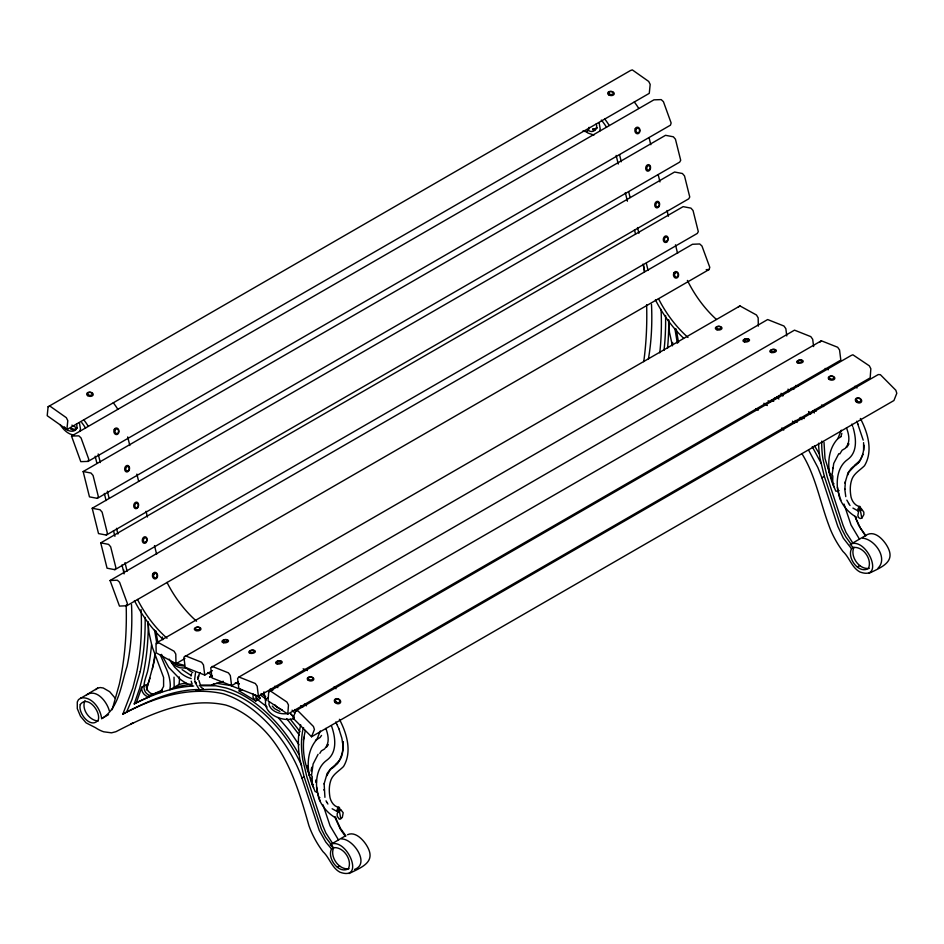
<?xml version="1.0" encoding="UTF-8"?>
<svg xmlns="http://www.w3.org/2000/svg" width="944" height="944" viewBox="0 0 944 944"><rect width="100%" height="100%" fill="white"/><g stroke="black" fill="none" stroke-linecap="round" stroke-linejoin="round"><path stroke-width="1.42" d="M824.018 442.347L824.997 458.524L829.882 474.148M343.073 741.795C343.793 752.297 340.312 763.578 330.742 769.148M324.134 783.78L324.925 797.326M845.777 496.627L844.833 489.476L845.411 481.617M668.541 319.638L669.449 332.241L672.447 345.811M317.184 791.851L315.19 791.697L312.098 784.322L312.24 776.475L311.473 775.72L313.101 764.015L318.093 754.315M837.883 491.222L835.794 491.128L832.667 483.776L832.809 475.929L832.065 475.162L833.729 463.433L838.803 453.675M268.721 691.751L268.061 700.861L287.802 714.101L870.179 377.871L870.84 368.762L869.33 365.835L852.88 354.791L851.099 355.51L268.721 691.751L270.503 691.032L286.952 702.065L288.463 704.991L287.802 714.101M305.372 730.514C301.632 745.064 303.437 760.97 309.313 774.694M141.777 687.185C140.998 691.244 143.995 695.433 147.783 696.731L154.108 693.946L152.362 694.088C148.574 692.79 145.577 688.601 146.355 684.542L141.777 687.185L136.384 702.666L134.225 703.905L139.618 688.424L143.252 673.957A309.172 178.499 60 0 0 148.267 626.226L148.184 621.848M48.109 406.746L47.2 415.702L66.882 429.591L649.271 93.35L650.18 84.405L648.717 81.455L632.315 69.891L630.486 70.517L48.109 406.746L49.938 406.121L66.34 417.696L67.791 420.635L66.882 429.591M160.386 655.03L165.483 666.983A31.931 18.432 60 0 1 170.286 685.792L169.873 689.769L179.03 684.483L179.443 680.506A31.931 18.432 60 0 0 179.23 676.883M197.685 679.125L198.96 676.034M863.607 450.3L863.595 442.642M269.3 701.888L268.91 704.295C271.011 711.741 280.392 714.679 287.365 713.558M79.98 431.243L80.452 428.753L79.379 422.688M311.048 770.929L311.756 767.236M599.7 131.181L600.172 128.703L599.098 122.637M324.063 783.909L327.155 773.525M844.939 483.175L848.031 472.802M303.366 739.943L303.944 737.24M834.248 487.104C826.802 472.33 826 451.138 837.894 438.618L841.269 430.181M140.208 671.585L132.066 699.362L126.59 712L122.814 714.183L132.833 688.058L136.432 673.756A305.195 176.209 60 0 0 141.081 609.612M841.057 436.258L841.836 433.331M190.841 675.845L191.644 673.638M126.732 605.765L127.405 603.57L119.593 582.271L117.351 580.206L110.082 580.513L119.463 606.083L126.732 605.765L709.109 269.524L709.782 267.329L701.97 246.03L699.728 243.965L692.459 244.284L110.082 580.513M88.075 461.404L88.76 459.221L81.042 437.922L78.812 435.845L71.52 436.081L80.783 461.651L88.075 461.404L670.452 125.174L671.137 122.991L663.431 101.692L661.201 99.604L653.897 99.852L71.52 436.081M112.159 709.723L119.322 684.211A398.639 230.159 60 0 0 126.177 605.151M300.676 724.756L298.741 734.526A92.701 53.513 60 0 0 299.767 758.834L304.086 776.759L321.42 829.233L325.468 837.092L332.795 846.685M303.579 727.6L302.894 729.688A89.184 51.483 60 0 0 302.823 759.991L306.894 776.995L322.765 825.552L325.81 832.903L332.559 843.37M146.827 687.586L150.002 678.146M146.473 689.97L153.601 663.844A305.195 176.209 60 0 0 155.146 655.726M295.861 710.797L292.982 718.065L311.544 736.768L893.921 400.539L896.8 393.27L895.832 390.25L880.363 374.674L878.239 374.567L295.861 710.797L297.985 710.903L313.455 726.491L314.423 729.5L311.544 736.768M320.287 730.963L316.913 739.4C305.443 752.108 306.352 772.935 313.668 787.662M325.255 747.99C329.893 742.527 328.158 734.526 325.833 728.414M845.989 447.35C850.615 441.886 848.821 433.898 846.473 427.833M326.6 775.992L330.058 770.033M847.582 475.21L849.01 471.917L854.013 466.607M195.514 672.635L194.594 679.833M266.338 698.867L265.476 700.708L263.942 691.822M253.134 693.934L253.016 697.368L255.765 701.003L260.343 698.359L258.267 696.106M863.087 454.324L860.055 460.707L854.945 465.309M84.995 700.554C81.019 708.991 89.302 720.72 98.365 720.992M348.985 868.704C339.014 870.368 329.409 856.68 333.716 847.712L331.556 848.951C326.766 857.943 338.577 874.439 348.371 868.751C352.678 859.783 343.073 846.095 333.102 847.759L330.4 844.62L330.884 844.172C347.298 837.859 365.517 881.46 339.97 872.197C331.615 867.701 329.68 857.813 322.978 851.677C317.042 843.735 312.193 834.956 308.9 825.587C297.985 787.143 285.619 745.028 252.26 719.623A90.589 52.309 60 0 0 225.71 705.038C187.219 696.495 149.211 714.549 115.911 731.706L111.51 732.827L103.746 731.801A40.58 23.435 60 0 1 95.332 727.6L86.081 722.844L80.511 716.284L77.29 708.637L77.29 701.958L78.541 699.563L97.68 688.117L100.253 687.551L103.25 687.987L109.681 691.704L115.251 698.253M869.235 568.335C859.264 570.011 849.659 556.323 853.966 547.355L851.547 548.747C846.744 557.739 858.568 574.235 868.35 568.536C872.657 559.568 863.052 545.88 853.081 547.544L850.391 544.405L850.874 543.968C867.276 537.655 885.496 581.244 859.949 571.981C851.594 567.486 849.659 557.609 842.957 551.473C837.033 543.52 832.171 534.752 828.879 525.383C819.947 501.712 815.64 475.894 802.188 454.123M97.291 498.349L98.329 496.532L93.067 475.434L90.978 473.027L83.155 471.552L89.468 496.863L97.291 498.349L679.668 162.12L680.707 160.303L675.444 139.205L673.355 136.797L665.532 135.311L83.155 471.552M106.342 535.059L107.38 533.242L102.117 512.144L100.029 509.736L92.205 508.261L98.518 533.584L106.342 535.059L688.719 198.83L689.757 197.013L684.506 175.914L682.406 173.507L674.582 172.02L92.205 508.261M114.885 569.68L115.923 567.863L110.66 546.765L108.572 544.358L100.748 542.871L107.061 568.194L114.885 569.68L697.262 233.451L698.3 231.634L693.049 210.536L690.949 208.128L683.126 206.642L100.748 542.871M319.792 753.395L321.338 750.905L324.689 748.887M839.782 453.981L842.095 450.241L845.446 448.235M200.116 672.659L197.532 677.639M327.379 773.101L330.294 769.207L338.518 761.985L336.56 764.015M321.538 735.423L320.051 737.524L315.461 740.273M326.636 747.034L328.311 744.674L327.403 744.403M846.567 447.562L848.243 445.19M848.314 472.354L851.217 468.448L859.5 461.203L857.518 463.244M855.158 465.734C861.329 460.802 863.996 452.825 864.008 445.143M786.765 335.946L785.856 328.701L783.968 326.022L767.661 319.544L183.903 657.154L185.177 667.302L204.742 675.078L212.412 670.653M813.61 346.554L812.701 339.309L810.813 336.63L794.506 330.152L210.748 667.762L212.022 677.922L231.587 685.686L237.982 682.005M238.974 677.025L237.593 678.406L238.867 688.554L258.444 696.33L840.821 360.089L839.546 349.941L837.658 347.262L821.351 340.784L238.974 677.025L255.281 683.491L257.169 686.17L258.444 696.33M819.982 342.165L821.351 340.784M339.226 810.223L337.173 813.716L337.197 816.194L339.321 819.239L342.294 817.516L343.191 812.737L340.89 809.799L339.226 810.223L340.819 818.92M861.801 518.126L863.854 514.622L863.831 512.155L861.695 509.111L858.733 510.834L857.825 515.613L858.674 517.619L860.137 518.551L861.801 518.126L860.208 509.43M335.781 764.451C342.625 759.389 343.817 749.784 342.601 741.878M199.231 689.58L199.916 690.63L195.384 682.949M196.458 690.111C201.933 689.686 219.504 688.058 226.985 691.586A105.917 61.148 60 0 1 258.019 708.637C276.769 723.836 291.684 743.565 301.632 765.525M198.476 678.559L197.709 679.007M212.435 676.27L209.592 676.919L211.491 675.338M77.219 428.057L74.493 429.39L70.729 428.316M597.198 127.853L594.472 129.175L592.667 128.939A10.573 6.112 60 0 0 597.163 127.534M86.624 694.89C96.618 688.235 107.238 702.135 109.386 711.151M95.71 689.651L97.68 688.117M347.569 834.708C354.909 831.286 362.437 838.956 366.213 844.75C376.868 861.329 363.499 866.592 349.044 873.53M850.391 544.405L867.524 534.457C875.053 531.153 882.357 538.741 886.192 544.535C896.847 561.114 883.478 566.388 869.023 573.315M878.109 568.076C888.174 558.093 874.828 539.331 862.615 538.139M267.848 697.805L266.031 699.044C261.724 713.334 282.504 722.703 294.127 718.467M758.339 326.105L758.162 317.833L756.474 315.001L739.978 305.927L155.984 643.183L156.185 652.823L175.985 663.715L184.93 658.546M738.361 306.953L739.978 305.927M837.894 438.618L841.033 436.73M80.511 698.029C91.721 695.929 100.595 708.602 101.633 718.632L108.56 714.632M162.321 691.409L160.161 692.66L163.595 686.418L163.595 677.45L152.008 646.286L148.999 632.716L148.019 622.474M209.592 676.919L211.751 675.68L210.512 674.441A13.912 8.036 60 0 0 207.869 672.494M200.293 685.084L211.751 685.049L213.91 683.798M255.765 701.003L239.08 690.914L241.239 689.663L230.501 685.509L216.294 683.208M331.556 848.951L325.81 842.095L319.261 830.472L301.927 777.998L304.086 776.759M851.547 548.747L843.299 538.127L837.765 526.292L821.917 477.794L824.336 476.39L820.017 458.465A92.701 53.513 60 0 1 818.613 443.196M330.4 844.62L345.115 836.065M337.456 867.147L339.604 865.896M857.435 566.943L859.854 565.539M101.657 718.62C119.263 708.319 121.127 684.093 127.027 666.417A294.174 169.849 60 0 0 131.511 604.573M152.586 694.371L162.262 690.088M136.384 702.666L149.53 696.589M134.225 703.905C152.786 694.477 172.717 686.949 193.721 686.005M126.59 712C148.692 701.038 171.843 690.265 196.966 689.557M122.814 714.183C153.093 697.852 188.682 685.922 223.209 693.769A105.917 61.148 60 0 1 254.243 710.82C275.813 728.367 292.51 751.837 301.927 777.998M130.673 723.954L133.34 722.715M223.339 681.297L211.751 685.049M162.333 690.855L149.943 695.48C139.476 691.61 145.541 678.783 147.559 671.467A309.172 178.499 60 0 0 151.536 644.728M239.08 690.914L241.9 689.946M196.706 689.616L195.974 690.04M200.069 689.639L199.172 689.852M179.03 684.483L185.779 682.89M354.472 869.448C370.343 863.996 353.563 838.968 341.634 838.921M190.771 684.129L174.18 687.279L174.026 677.167M319.827 797.55L318.612 797.68L316.606 787.048M839.157 490.691L837.835 490.797C836.054 479.764 837.859 466.336 847.677 459.492C857.766 452.259 856.149 438.087 853.14 427.644M184.387 666.063L178.204 665.402L171.277 661.543L173.082 664.187A27.482 15.871 60 0 0 180.127 667.797L186.416 668.14L188.033 669.461A32.12 18.55 60 0 0 192.765 672.529M706.206 269.654L709.109 269.524M829.493 474.159L830.956 474.112M199.208 685.71L215.893 685.792L226.194 687.999A110.79 63.968 60 0 1 258.656 705.841C275.117 719.175 288.699 735.872 298.894 754.421M308.936 774.694L310.328 774.694M832.726 467.728L832.738 468.531M184.08 665.272L177.566 663.538M312.122 768.298L312.134 769.1M592.879 129.847L594.873 130.107M74.883 430.322L70.741 429.131M833.092 483.717L834.059 483.871M312.499 784.275L313.455 784.44M593.953 135.063L588.041 133.08L585.02 130.827M74.246 435.113C68.039 434.476 63.319 429.579 60.121 424.599M236.165 682.949L238.974 683.55M848.113 443.774L849.069 444.01M191.195 678.583L188.257 677.591A32.12 18.55 60 0 1 181.165 673.426L174.522 667.019L169.118 659.124M800.618 417.366L804.276 418.558M192.293 685.592L189.272 684.553A41.89 24.178 60 0 1 180.033 679.125L168.799 667.491L161.471 654.369M791.084 388.326L793.821 389.412M270.102 689.108L272.84 690.194M185.284 655.773L201.591 662.251L203.479 664.93L204.742 675.078M212.129 666.381L228.436 672.86L230.324 675.538L231.587 685.686M588.301 130.319C592.844 133.906 598.39 128.998 596.219 123.912M75.791 427.349L71.886 425.142M200.789 686.984L203.397 689.356M191.49 675.727L182.098 669.638M282.315 710.03L276.97 707.198L274.669 704.696M279.896 711.422L274.551 708.59L272.25 706.088M157.601 642.168L174.097 651.23L175.785 654.074L175.985 663.715M340.607 809.751L338.754 810.058L337.35 811.628L332.146 808.76M856.763 517.336C849.069 513.194 843.086 506.35 839.676 498.338M335.946 818.023C328.335 813.811 322.423 806.908 318.989 798.954M776.593 397.33L778.894 398.97M258.031 696.719L260.343 698.359M255.612 698.123L267.128 707.009M861.4 509.076L859.736 509.264L858.143 510.952L852.939 508.084M856.609 421.248L857.978 424.163M257.913 699.764L254.833 694.772M64.416 426.865C67.685 433.284 79.461 432.859 76.499 423.974M814.542 409.484L816.23 411.183M812.536 411.112L814.353 412.953M294.823 709.546L296.51 711.245M292.074 710.159L294.799 712.909M800.016 417.637L801.904 419.62M795.178 420.434L797.066 422.416M792.488 421.166L794.518 423.29M781.785 427.974L783.756 430.039M278.091 717.44L289.737 731.01L299 744.804M290.575 713.64L294.174 717.475M290.953 714.23L293.95 717.428M865.943 535.755L860.468 528.215L854.934 516.38M851.193 544.275L845.718 536.735L841.67 528.864L824.336 476.39M345.952 835.971L340.489 828.419L334.943 816.584M290.327 719.175L300.039 731.694M286.716 718.596L299.342 735.046M203.29 689.45L202.689 688.388M778.989 395.477L779.933 396.74M776.829 396.728L777.785 397.979M774.41 398.12L775.354 399.383M865.365 535.696L858.651 525.265L855.594 517.914M859.465 539.166L851.04 525.017L844.019 504.061M852.81 543.012L846.06 532.534L843.004 525.183L827.145 476.626L823.074 459.634A89.184 51.483 60 0 1 821.764 441.155M345.15 836.101L340.395 829.245L335.356 818.283M338.483 839.948L330.058 825.799L323.037 804.843M809.256 412.257L810.672 414.168M808.536 411.513L810.129 413.673M848.526 503.447L850.025 505.477M326.73 802.188L327.91 804.04M848.715 503.364L846.839 500.131M338.955 728.827L336.961 724.673M814.424 445.639L819.345 453.934M812.241 446.665L821.445 463.74M808.666 450.241L817.846 467.492L821.917 477.794M840.903 500.226L837.741 490.538M320.099 800.913L316.924 791.225M326.034 800.819L326.73 802.164M195.113 681.214L195.939 683.137L195.609 682.229M857.742 423.927L863.194 440.14M860.397 418.487C867.807 432.623 873.33 451.008 864.503 465.734C859.783 470.478 853.093 473.841 851.405 480.874A38.787 22.396 60 0 0 851.075 497.193C852.137 501.453 855.429 506.232 860.149 506.539L861.412 509.949M339.415 719.281C346.826 733.417 352.348 751.79 343.522 766.528C338.802 771.272 332.111 774.635 330.424 781.656A38.787 22.396 60 0 0 330.093 797.975C331.167 802.223 334.506 807.191 339.262 807.273L340.607 810.636M335.804 721.936L336.902 724.52M833.021 483.894L831.487 478.171M200.423 685.037L198.877 680.4M312.44 784.44L310.576 777.514M858.438 511.672L857.943 508.958L859.241 506.562L859.772 509.441M323.934 790.14L323.945 789.609M331.497 725.948C335.45 736.863 337.645 752.309 326.907 760.156C317.101 767 315.355 780.417 317.137 791.426M851.818 424.116L852.703 426.464M337.622 812.359L337.126 809.645L338.259 807.344L338.79 810.223M191.172 681.19L192.198 684.093M839.31 497.063L837.434 487.281M788.039 389.129L788.818 391.736M844.809 489.417L844.821 488.874M338.931 728.91L341.87 738.255L343.026 745.925L342.825 741.996M309.361 775.85L307.968 769.596M829.906 475.316L828.254 467.622M678.559 342.554L676.234 329.043M677.344 343.25L674.877 328.5M157.978 643.112L155.784 630.84M156.893 643.737L154.568 630.214M195.727 682.547L195.892 683.22M649.035 137.576L650.805 144.727M658.204 174.746L659.974 181.897M667.019 210.5L668.435 216.223M675.479 244.815L677.591 253.393M619.524 154.615L621.294 161.766M628.692 191.797L630.108 197.508M637.507 227.539L638.911 233.262M646.321 263.282L648.08 270.432M616.137 155.441L618.261 164.02M625.306 192.623L627.43 201.202M634.474 229.805L635.536 234.1M642.935 264.131L644.705 271.282M195.349 682.783L195.089 681.226M127.711 436.93L129.824 445.509M136.868 474.112L138.638 481.263M146.037 511.282L147.453 517.005M154.497 545.608L156.61 554.187M98.188 453.97L100.312 462.548M107.356 491.151L109.126 498.302M116.525 528.321L117.929 534.044M124.986 562.648L127.098 571.226M95.155 456.223L96.925 463.374M104.324 493.417L106.094 500.568M113.492 530.599L114.908 536.322M121.953 564.925L123.723 572.064M830.932 475.859L831.192 476.944M162.333 636.999L162.84 639.725M307.154 765.549L307.355 766.764M315.851 779.968L316.228 782.493M668.6 319.91L668.718 325.739A309.172 178.499 60 0 1 667.538 348.194M316.382 780.31L316.405 782.6M825.162 368.443A120.183 69.384 60 0 1 828.336 369.765M854.898 386.261A120.183 69.384 60 0 1 856.987 387.972M716.437 319.45A80.169 46.28 60 0 1 687.397 280.415M634.285 101.999A38.987 22.514 60 0 1 638.734 108.43M601.328 120.089A33.37 19.269 60 0 1 606.532 127.287M683.586 338.2A85.786 49.536 60 0 1 655.407 299.803M821.61 405A114.566 66.139 60 0 1 823.616 406.557M795.65 385.482A120.183 69.384 60 0 1 797.763 386.344M687.999 337.445A80.169 46.28 60 0 1 658.475 298.646M604.774 119.038A38.987 22.514 60 0 1 609.222 125.469M589.068 127.322A8.461 4.885 60 0 1 583.085 130.779M672.647 342.471A309.172 178.499 60 0 1 672.388 345.398M665.579 315.497A305.195 176.209 60 0 1 663.998 350.401M661.06 309.396A305.195 176.209 60 0 1 659.75 352.855M643.607 265.075A398.639 230.159 60 0 1 644.41 272.014M646.628 304.676A398.639 230.159 60 0 1 643.737 361.67M651.49 304.369A294.174 169.849 60 0 1 648.398 359.05M771.543 399.796A110.79 63.968 60 0 1 773.714 401.306M768.121 400.811A105.917 61.148 60 0 1 770.434 402.309M755.743 408.835A90.589 52.309 60 0 1 758.292 410.144M763.885 403.253A105.917 61.148 60 0 1 767.342 405.531M780.7 394.509A110.79 63.968 60 0 1 782.871 396.02M781.054 393.341A105.917 61.148 60 0 1 783.355 394.84M81.739 422.582A33.37 19.269 60 0 1 85.55 428.08M162.604 638.982A85.786 49.536 60 0 1 134.426 600.585M300.629 705.782A114.566 66.139 60 0 1 302.635 707.339M274.669 686.264A120.183 69.384 60 0 1 277.843 687.586M304.405 704.082A120.183 69.384 60 0 1 306.493 705.793M167.017 638.227A80.169 46.28 60 0 1 137.494 599.44M83.792 419.832A38.987 22.514 60 0 1 88.24 426.263M303.13 668.824A120.183 69.384 60 0 1 307.355 670.547M333.916 687.043A120.183 69.384 60 0 1 336.005 688.754M196.529 621.187A80.169 46.28 60 0 1 167.005 582.401M113.304 402.793A38.987 22.514 60 0 1 117.752 409.212M155.064 653.449A309.172 178.499 60 0 1 152.409 668.671M235.351 682.713A110.79 63.968 60 0 1 239.339 684.046M260.249 694.996A110.79 63.968 60 0 1 265.665 698.89M261.075 693.557A105.917 61.148 60 0 1 265.689 696.625M145.152 617.388A305.195 176.209 60 0 1 140.196 671.573M123.652 569.728A398.639 230.159 60 0 1 124.101 573.881M80.299 704.531C77.632 713.227 91.143 729.653 98.294 719.93C100.914 711.221 87.473 694.749 80.299 704.531M114.307 429.355A3.292 2.572 88.1 0 0 116.183 434.559A3.292 2.572 88.1 0 0 118.743 429.945A3.292 2.572 88.1 0 0 114.307 429.355M115.274 429.921A2.313 1.805 88.1 0 0 116.596 433.567A2.313 1.805 88.1 0 0 118.389 430.334A2.313 1.805 88.1 0 0 115.274 429.921M635.324 128.549A3.292 2.572 88.1 0 0 637.212 133.753A3.292 2.572 88.1 0 0 639.761 129.139A3.292 2.572 88.1 0 0 635.324 128.549M636.291 129.116A2.313 1.805 88.1 0 0 637.613 132.762A2.313 1.805 88.1 0 0 639.407 129.529A2.313 1.805 88.1 0 0 636.291 129.116M128.431 471.221A3.292 2.407 -79.3 0 0 128.242 465.64A3.292 2.407 -79.3 0 0 124.679 469.227A3.292 2.407 -79.3 0 0 128.431 471.221M128.408 470.537A2.313 1.687 -79.3 0 0 128.266 466.619A2.313 1.687 -79.3 0 0 125.776 469.133A2.313 1.687 -79.3 0 0 128.408 470.537M649.46 170.416A3.292 2.407 -79.3 0 0 649.26 164.834A3.292 2.407 -79.3 0 0 645.696 168.41A3.292 2.407 -79.3 0 0 649.46 170.416M649.425 169.731A2.313 1.687 -79.3 0 0 649.295 165.814A2.313 1.687 -79.3 0 0 646.793 168.327A2.313 1.687 -79.3 0 0 649.425 169.731M137.482 507.931A3.292 2.407 -79.3 0 0 137.293 502.35A3.292 2.407 -79.3 0 0 133.729 505.937A3.292 2.407 -79.3 0 0 137.482 507.931M137.458 507.247A2.313 1.687 -79.3 0 0 137.317 503.329A2.313 1.687 -79.3 0 0 134.827 505.842A2.313 1.687 -79.3 0 0 137.458 507.247M658.511 207.125A3.292 2.407 -79.3 0 0 658.31 201.544A3.292 2.407 -79.3 0 0 654.747 205.119A3.292 2.407 -79.3 0 0 658.511 207.125M658.475 206.441A2.313 1.687 -79.3 0 0 658.346 202.523A2.313 1.687 -79.3 0 0 655.844 205.037A2.313 1.687 -79.3 0 0 658.475 206.441M196.01 630.616A3.292 1.853 -1.2 0 0 200.954 628.94A3.292 1.853 -1.2 0 0 196.01 627.394A3.292 1.853 -1.2 0 0 196.01 630.616M196.494 629.672A2.313 1.298 -1.2 0 0 199.963 628.503A2.313 1.298 -1.2 0 0 196.494 627.418A2.313 1.298 -1.2 0 0 196.494 629.672M717.027 329.81A3.292 1.853 -1.2 0 0 721.971 328.134A3.292 1.853 -1.2 0 0 717.039 326.589A3.292 1.853 -1.2 0 0 717.027 329.81M717.511 328.866A2.313 1.298 -1.2 0 0 720.98 327.686A2.313 1.298 -1.2 0 0 717.511 326.612A2.313 1.298 -1.2 0 0 717.511 328.866M223.586 642.746A3.292 1.581 -7.1 0 0 228.519 640.905A3.292 1.581 -7.1 0 0 223.622 639.973A3.292 1.581 -7.1 0 0 223.586 642.746M224.023 641.802A2.313 1.109 -7.1 0 0 227.48 640.516A2.313 1.109 -7.1 0 0 224.047 639.867A2.313 1.109 -7.1 0 0 224.023 641.802M744.604 341.929A3.292 1.581 -7.1 0 0 749.536 340.1A3.292 1.581 -7.1 0 0 744.639 339.167A3.292 1.581 -7.1 0 0 744.604 341.929M745.04 340.996A2.313 1.109 -7.1 0 0 748.498 339.71A2.313 1.109 -7.1 0 0 745.064 339.061A2.313 1.109 -7.1 0 0 745.04 340.996M250.431 653.354A3.292 1.581 -7.1 0 0 255.364 651.513A3.292 1.581 -7.1 0 0 250.467 650.581A3.292 1.581 -7.1 0 0 250.431 653.354M250.868 652.41A2.313 1.109 -7.1 0 0 254.325 651.124A2.313 1.109 -7.1 0 0 250.892 650.475A2.313 1.109 -7.1 0 0 250.868 652.41M771.449 352.549A3.292 1.581 -7.1 0 0 776.381 350.708A3.292 1.581 -7.1 0 0 771.484 349.776A3.292 1.581 -7.1 0 0 771.449 352.549M771.885 351.605A2.313 1.109 -7.1 0 0 775.343 350.318A2.313 1.109 -7.1 0 0 771.909 349.669A2.313 1.109 -7.1 0 0 771.885 351.605M277.276 663.986A3.292 1.581 -7.1 0 0 282.209 662.145A3.292 1.581 -7.1 0 0 277.312 661.225A3.292 1.581 -7.1 0 0 277.276 663.986M277.713 663.054A2.313 1.109 -7.1 0 0 281.17 661.768A2.313 1.109 -7.1 0 0 277.737 661.107A2.313 1.109 -7.1 0 0 277.713 663.054M798.305 363.18A3.292 1.581 -7.1 0 0 803.226 361.34A3.292 1.581 -7.1 0 0 798.329 360.419A3.292 1.581 -7.1 0 0 798.305 363.18M798.73 362.248A2.313 1.109 -7.1 0 0 802.188 360.95A2.313 1.109 -7.1 0 0 798.754 360.301A2.313 1.109 -7.1 0 0 798.73 362.248M308.204 680.246A3.292 2.053 4.2 0 0 313.715 679.574A3.292 2.053 4.2 0 0 309.691 676.883A3.292 2.053 4.2 0 0 308.204 680.246M308.936 679.42A2.313 1.44 4.2 0 0 312.794 678.948A2.313 1.44 4.2 0 0 309.974 677.06A2.313 1.44 4.2 0 0 308.936 679.42M829.233 379.441A3.292 2.053 4.2 0 0 834.732 378.768A3.292 2.053 4.2 0 0 830.708 376.066A3.292 2.053 4.2 0 0 829.233 379.441M829.953 378.603A2.313 1.44 4.2 0 0 833.812 378.143A2.313 1.44 4.2 0 0 830.991 376.243A2.313 1.44 4.2 0 0 829.953 378.603M335.167 702.56A3.292 2.443 21.6 0 0 340.548 702.442A3.292 2.443 21.6 0 0 336.772 698.631A3.292 2.443 21.6 0 0 335.167 702.56M335.993 701.817A2.313 1.711 21.6 0 0 339.769 701.734A2.313 1.711 21.6 0 0 337.114 699.067A2.313 1.711 21.6 0 0 335.993 701.817M856.184 401.743A3.292 2.443 21.6 0 0 861.565 401.637A3.292 2.443 21.6 0 0 857.789 397.825A3.292 2.443 21.6 0 0 856.184 401.743M857.01 400.999A2.313 1.711 21.6 0 0 860.786 400.929A2.313 1.711 21.6 0 0 858.143 398.25A2.313 1.711 21.6 0 0 857.01 400.999M87.615 395.619A3.292 2.1 5.8 0 0 93.114 395.017A3.292 2.1 5.8 0 0 89.102 392.197A3.292 2.1 5.8 0 0 87.615 395.619M88.358 394.804A2.313 1.475 5.8 0 0 92.205 394.38A2.313 1.475 5.8 0 0 89.397 392.397A2.313 1.475 5.8 0 0 88.358 394.804M608.632 94.813A3.292 2.1 5.8 0 0 614.131 94.211A3.292 2.1 5.8 0 0 610.119 91.379A3.292 2.1 5.8 0 0 608.632 94.813M609.376 93.999A2.313 1.475 5.8 0 0 613.234 93.574A2.313 1.475 5.8 0 0 610.414 91.592A2.313 1.475 5.8 0 0 609.376 93.999M152.881 573.704A3.292 2.572 87.5 0 0 154.792 578.908A3.292 2.572 87.5 0 0 157.341 574.282A3.292 2.572 87.5 0 0 152.881 573.704M153.86 574.259A2.313 1.805 87.5 0 0 155.205 577.917A2.313 1.805 87.5 0 0 156.987 574.672A2.313 1.805 87.5 0 0 153.86 574.259M673.91 272.899A3.292 2.572 87.5 0 0 675.821 278.102A3.292 2.572 87.5 0 0 678.358 273.477A3.292 2.572 87.5 0 0 673.91 272.899M674.877 273.453A2.313 1.805 87.5 0 0 676.223 277.111A2.313 1.805 87.5 0 0 678.004 273.866A2.313 1.805 87.5 0 0 674.877 273.453M146.025 542.552A3.292 2.407 -79.3 0 0 145.836 536.971A3.292 2.407 -79.3 0 0 142.273 540.546A3.292 2.407 -79.3 0 0 146.025 542.552M146.001 541.868A2.313 1.687 -79.3 0 0 145.872 537.95A2.313 1.687 -79.3 0 0 143.37 540.464A2.313 1.687 -79.3 0 0 146.001 541.868M667.054 241.747A3.292 2.407 -79.3 0 0 666.853 236.153A3.292 2.407 -79.3 0 0 663.29 239.741A3.292 2.407 -79.3 0 0 667.054 241.747M667.019 241.062A2.313 1.687 -79.3 0 0 666.889 237.145A2.313 1.687 -79.3 0 0 664.387 239.658A2.313 1.687 -79.3 0 0 667.019 241.062"/></g></svg>
